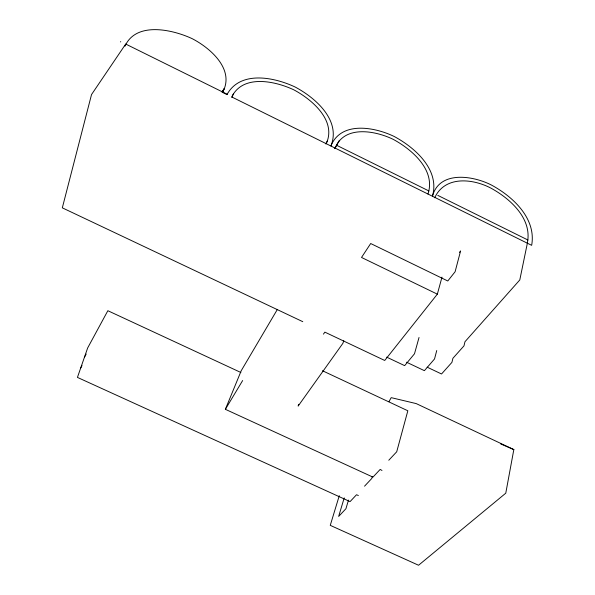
<?xml version="1.0" encoding="UTF-8"?>
<svg xmlns="http://www.w3.org/2000/svg" width="595" height="595" viewBox="0 0 595 595"><rect width="100%" height="100%" fill="white"/><g stroke="black" fill="none" stroke-linecap="round" stroke-linejoin="round"><path stroke-width="0.89" d="M527.282 243.169C532.651 218.737 510.041 198.477 490.592 187.96C472.415 178.53 444.859 175.651 434.685 197.793M427.946 194.022C436.023 170.215 411.971 149.516 393.31 139.409C375.423 130.632 344.051 124.764 334.955 148.445M527.363 243.206L519.785 279.962L464.97 341.731L463.981 345.874L452.929 358.264L451.917 362.377L441.527 373.987L427.136 367.16M436.737 350.537L434.543 358.949L424.399 370.67L406.549 362.206M120.592 41.947L120.703 41.561M323.449 334.137L324.87 332.136L384.727 360.473L437.347 294.146L441.988 277.129M124.987 46.165C136.136 21.204 172.706 29.564 192.148 38.653C210.496 48.091 235.241 69.749 222.537 92.411L223.921 88.967L222.195 92.218L226.978 94.59C240.343 70.128 274.481 77.261 295.12 87.011C315.409 97.781 341.307 120.376 330.894 146.006C341.069 120.666 374.969 127.077 394.329 136.553C415.132 147.753 440.077 169.917 432.431 196.238C439.445 170.259 473.077 175.644 491.336 185C512.897 196.566 536.512 218.506 531.662 245.333L231.76 96.955C242.879 73.959 275.336 81.099 293.789 89.815C311.944 99.462 336.889 120.681 326.224 143.692M419.036 337.469L414.499 353.772L404.652 365.65L386.668 357.126M372.284 476.699L371.778 478.469L364.542 486.189M348.492 500.075L345.933 508.718L338.644 516.445L344.215 497.881M339.269 495.709L330.262 525.348L418.56 565.25L505.772 493.181L513.827 449.582L416.217 403.596L391.198 397.646L388.952 401.707M343.769 340.719L342.884 343.337L298.14 406.065L298.757 404.325M226.978 94.59L227.126 94.226L125.597 43.985M231.909 97.476L233.307 94.047M242.656 380.54L225.364 409.308L372.946 477.123L380.175 469.418L381.983 470.474M225.364 409.308L241.265 370.648L277.404 309.37M222.195 92.218L223.921 88.967M325.748 143.938L327.488 140.68M80.704 368.007L82.013 365.568M84.408 357.335L86.178 354.062M334.911 148.564L339.418 140.301M125.486 44.372L91.533 94.546L62.319 207.841L302.781 321.679M459.466 252.384L460.582 250.949L455.108 271.751L447.782 280.981L370.692 243.526L361.522 257.457L437.347 294.146M388.78 460.24L396.716 451.776L407.835 410.773L322.453 370.737M358.368 495.523L356.517 494.743L350.076 501.615L77.439 377.401L87.658 347.963L107.851 310.709L240.856 372.485M500.722 443.967L513.931 449.634M336.688 145.306L428.891 190.958M437.823 195.383L527.936 240.008"/></g></svg>
